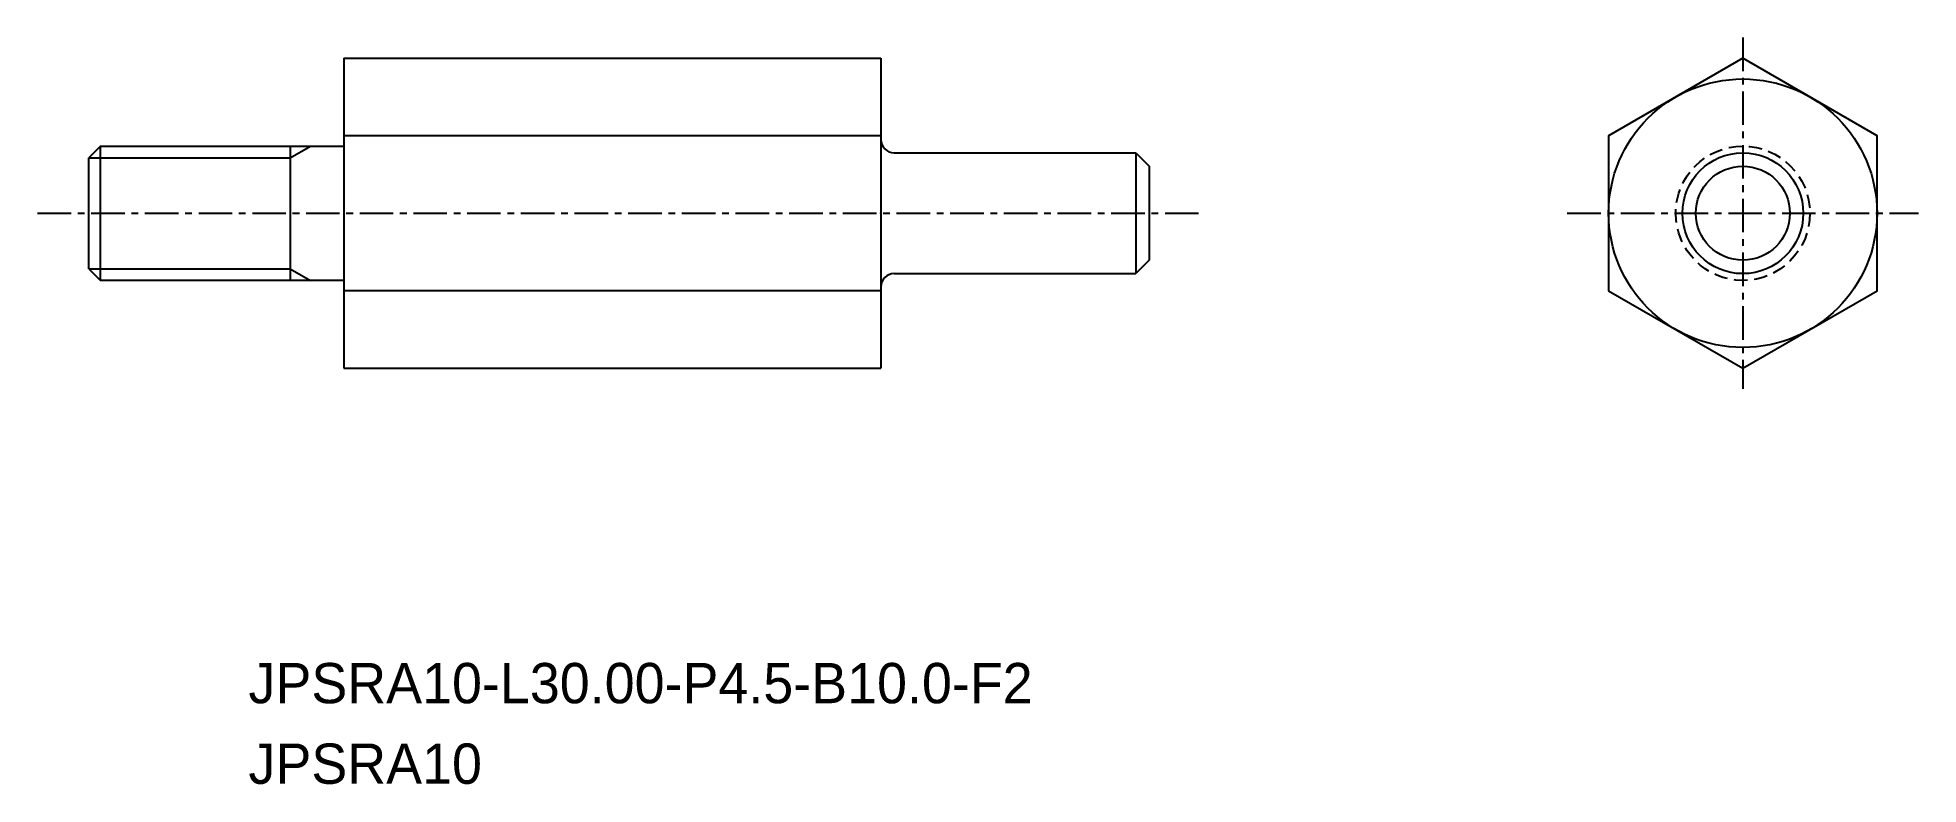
# Model space of a CAD drawing. Extents: x -1808.4 to -1738.4, y -535 to -507.2.
import ezdxf

# ---------------------------------------------------------------- set-up
doc = ezdxf.new("R2010")
doc.units = 0
doc.linetypes.add('CENTER', pattern=[2, 1.25, -0.25, 0.25, -0.25])
doc.linetypes.add('DASHED', pattern=[0.75, 0.5, -0.25])
doc.layers.get('0').update_dxf_attribs({"linetype": 'CONTINUOUS'})
doc.layers.add('CENTER', color=1, linetype='CENTER')

msp = doc.modelspace()

# ---------------------------------------------------------------- linework, layer by layer
at = {"color": 7, "linetype": 'CONTINUOUS'}
for p, q in [((-1797.019, -507.924), (-1777.019, -507.924)), ((-1797.019, -507.924), (-1797.019, -519.471)), ((-1777.019, -507.924), (-1777.019, -519.471)), ((-1806.086, -511.198), (-1806.519, -511.631)), ((-1806.086, -516.198), (-1806.086, -511.198)), ((-1806.086, -511.198), (-1797.019, -511.198)), ((-1799.019, -511.198), (-1799.019, -516.198)), ((-1806.519, -515.765), (-1806.519, -511.631)), ((-1767.019, -511.948), (-1767.019, -515.448)), ((-1806.519, -515.765), (-1806.086, -516.198)), ((-1797.019, -516.198), (-1806.086, -516.198)), ((-1797.019, -519.471), (-1777.019, -519.471))]:
    msp.add_line(p, q, dxfattribs=at)
at = {"color": 3, "linetype": 'CONTINUOUS'}
for p, q in [((-1799.019, -511.631), (-1798.269, -511.198)), ((-1806.519, -511.631), (-1799.019, -511.631)), ((-1806.519, -515.765), (-1799.019, -515.765)), ((-1799.019, -515.765), (-1798.269, -516.198))]:
    msp.add_line(p, q, dxfattribs=at)
for p, q in [((-1777.019, -510.811), (-1797.019, -510.811)), ((-1776.519, -511.448), (-1767.519, -511.448)), ((-1767.519, -511.448), (-1767.519, -515.948)), ((-1767.519, -511.448), (-1767.019, -511.948)), ((-1767.019, -515.448), (-1767.519, -515.948)), ((-1776.519, -515.948), (-1767.519, -515.948)), ((-1777.019, -516.584), (-1797.019, -516.584))]:
    msp.add_line(p, q)
msp.add_lwpolyline([(-1749.904, -516.584), (-1744.904, -519.471), (-1739.904, -516.584), (-1739.904, -510.811), (-1744.904, -507.924), (-1749.904, -510.811)], close=True)
at = {"linetype": 'CONTINUOUS'}
msp.add_circle((-1744.904, -513.698), 5, dxfattribs=at)
at = {"color": 3, "linetype": 'DASHED'}
msp.add_circle((-1744.904, -513.698), 2.5, dxfattribs=at)
for radius in [2.25, 1.75]:
    msp.add_circle((-1744.904, -513.698), radius)
for centre, start, end in [((-1776.519, -510.948), 180, 270), ((-1776.519, -516.448), 90, 180)]:
    msp.add_arc(centre, 0.5, start, end)
at = {"color": 7, "linetype": 'CONTINUOUS'}
msp.add_point((-1777.019, -513.698), dxfattribs=at)
at = {"layer": 'CENTER', "color": 1, "linetype": 'CENTER'}
for p, q in [((-1744.904, -507.158), (-1744.904, -520.238)), ((-1808.431, -513.698), (-1764.931, -513.698)), ((-1751.444, -513.698), (-1738.364, -513.698))]:
    msp.add_line(p, q, dxfattribs=at)

# ---------------------------------------------------------------- texts
for s, p in [('JPSRA10-L30.00-P4.5-B10.0-F2', (-1800.574, -531.947)), ('JPSRA10', (-1800.574, -534.947))]:
    msp.add_text(s, height=1.5).set_placement(p)

doc.saveas('drawing.dxf')
